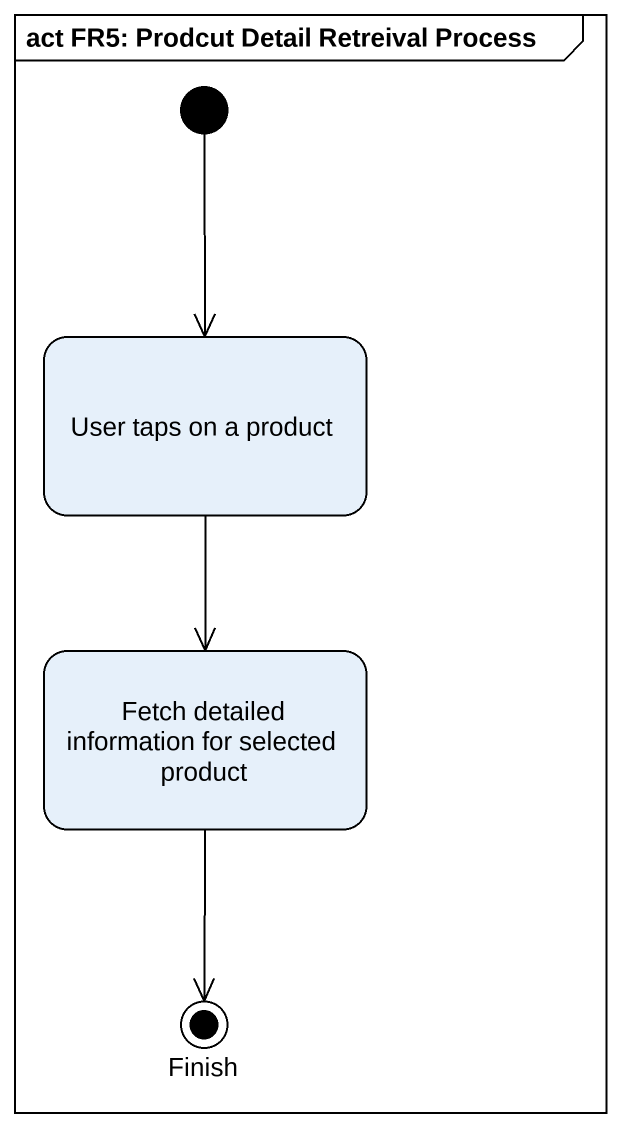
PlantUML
@startuml
mainframe act FR5: Prodcut Detail Retreival Process
hide empty description
state "User taps on a product" as User_taps_on_a_product
state "Fetch detailed information for selected product" as Fetch_detailed_information
state Finish <<end>>
[*] --> User_taps_on_a_product
User_taps_on_a_product --> Fetch_detailed_information
Fetch_detailed_information --> Finish
@enduml
